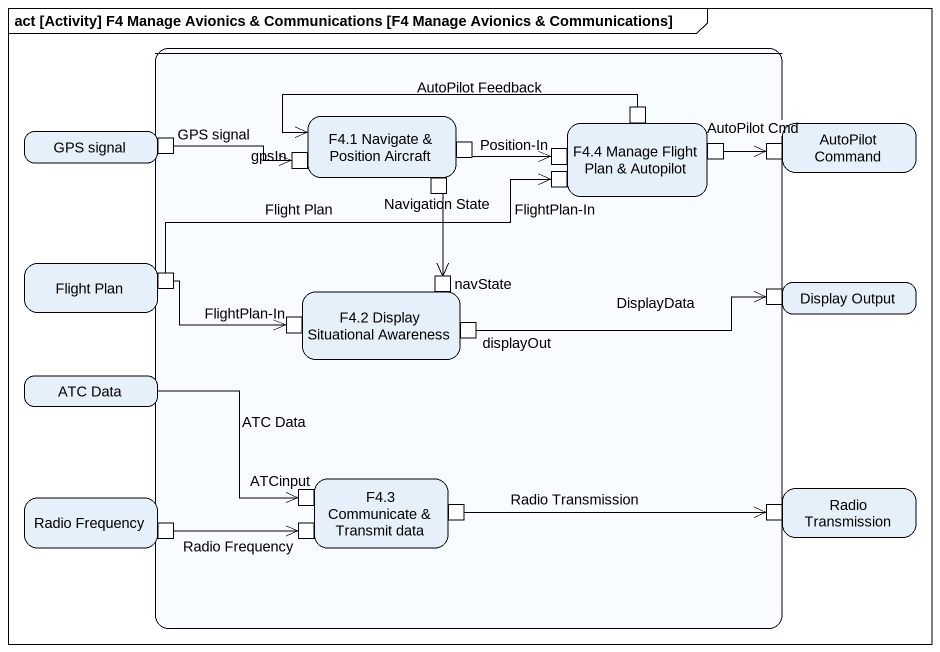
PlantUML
@startuml
mainframe act [Activity] F4 Manage Avionics & Communications [F4 Manage Avionics & Communications]
hide empty description
state " " as state1 {
  state "F4.1 Navigate & Position Aircraft" as F4_1_Navigate_Position {
    state gpsIn <<inputPin>>
    state "Navigation State" as Navigation_State <<outputPin>>
    state pin1 <<outputPin>>
  }
  state "F4.4 Manage Flight Plan & Autopilot" as F4_4_Manage_Flight_Plan {
    state "AutoPilot Feedback" as AutoPilot_Feedback <<outputPin>>
    state "Position-In" as Position_In <<inputPin>>
    state "FlightPlan-In" as FlightPlan_In <<inputPin>>
    state "AutoPilot Cmd" as AutoPilot_Cmd <<outputPin>>
  }
  state "F4.2 Display Situational Awareness" as F4_2_Display_Situational {
    state navState <<inputPin>>
    state "FlightPlan-In" as FlightPlan_In_2 <<inputPin>>
    state displayOut <<outputPin>>
  }
  state "F4.3 Communicate & Transmit data" as F4_3_Communicate_Transmit {
    state ATCinput <<inputPin>>
    state pin4 <<inputPin>>
    state "Radio Transmission" as Radio_Transmission <<outputPin>>
  }
}
state "GPS signal" as GPS_signal {
  state "GPS signal" as GPS_signal_2 <<outputPin>>
}
state "AutoPilot Command" as AutoPilot_Command {
  state pin2 <<inputPin>>
}
state "Flight Plan" as Flight_Plan {
  state pin3 <<outputPin>>
}
state "Display Output" as Display_Output {
  state DisplayData <<inputPin>>
}
state "ATC Data" as ATC_Data
state "Radio Frequency" as Radio_Frequency {
  state "Radio Frequency" as Radio_Frequency_2 <<outputPin>>
}
state "Radio Transmission" as Radio_Transmission_2 {
  state pin5 <<inputPin>>
}
AutoPilot_Feedback -left-> F4_1_Navigate_Position
GPS_signal_2 -right-> gpsIn
Navigation_State --> navState
pin1 -right-> Position_In
AutoPilot_Cmd -right-> pin2
pin3 -right-> FlightPlan_In : Flight Plan
pin3 -right-> FlightPlan_In_2
displayOut -right-> DisplayData
ATC_Data -right-> ATCinput : ATC Data
Radio_Frequency_2 -right-> pin4
Radio_Transmission -right-> pin5
@enduml
